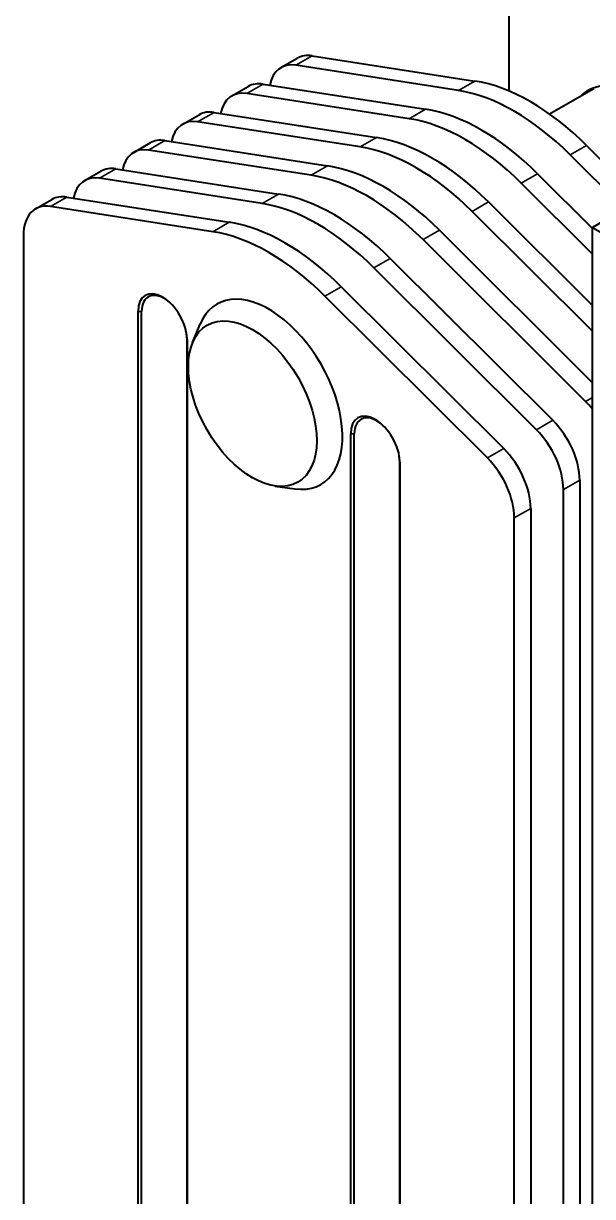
# Model space of a CAD drawing. Header units: millimetres. Extents: x 0 to 4205, y 0 to 2970.
# Drawn here: x 3613.7 to 3736.7, y 2414.6 to 2668.2 of the extents above; entities that cross this region are included whole.
import ezdxf

# ---------------------------------------------------------------- set-up
doc = ezdxf.new("R2010")
doc.units = ezdxf.units.MM
doc.header["$LTSCALE"] = 5
doc.layers.add('가시적인 것(ISO)', color=3, linetype='Continuous', lineweight=40)
doc.layers.add('가시적인 좁은 것(ISO)', color=3, linetype='Continuous', lineweight=35)

msp = doc.modelspace()

# ---------------------------------------------------------------- linework, layer by layer
at = {"layer": '가시적인 것(ISO)'}
for p, q in [((3718.6829, 2653.6028), (3718.6829, 2720.9539)), ((3676.1326, 2661.2172), (3711.2576, 2655.7712)), ((3669.3822, 2658.6696), (3672.9177, 2660.7056)), ((3707.722, 2653.7353), (3672.597, 2659.1812)), ((3658.7756, 2652.5616), (3662.3111, 2654.5976)), ((3665.526, 2655.1092), (3700.651, 2649.6633)), ((3727.4154, 2648.6606), (3736.9826, 2654.17)), ((3697.1154, 2647.6273), (3661.9904, 2653.0732)), ((3648.169, 2646.4537), (3651.7045, 2648.4897)), ((3654.9194, 2649.0013), (3690.0444, 2643.5554)), ((3686.5088, 2641.5194), (3651.3838, 2646.9653)), ((3637.5624, 2640.3458), (3641.0979, 2642.3817)), ((3675.9022, 2635.4114), (3640.7772, 2640.8574)), ((3644.3128, 2642.8934), (3679.4378, 2637.4474)), ((3735.4421, 2641.8443), (3747.1827, 2630.1427)), ((3743.6471, 2628.1067), (3731.9065, 2639.8083)), ((3626.9558, 2634.2378), (3630.4913, 2636.2738)), ((3633.7062, 2636.7854), (3668.8312, 2631.3395)), ((3724.8355, 2635.7364), (3736.7141, 2623.8971)), ((3665.2956, 2629.3035), (3630.1706, 2634.7494)), ((3736.7141, 2618.3374), (3721.2999, 2633.7004)), ((3623.0996, 2630.6775), (3658.2246, 2625.2316)), ((3616.3492, 2628.1299), (3619.8847, 2630.1659)), ((3654.689, 2623.1956), (3619.564, 2628.6415)), ((3714.2289, 2629.6284), (3736.7141, 2607.2178)), ((3745.1994, 2629.0006), (3736.7141, 2624.1142)), ((3736.7141, 2601.6581), (3710.6933, 2627.5925)), ((3703.6222, 2623.5205), (3736.7141, 2590.5385)), ((3736.7141, 2362.4992), (3736.7141, 2624.1142)), ((3736.7141, 2624.1142), (3878.1355, 2542.6751)), ((3613.7483, 2622.3876), (3613.7483, 2328.6289)), ((3735.2117, 2586.4762), (3700.0867, 2621.4845)), ((3724.6051, 2580.3682), (3689.4801, 2615.3766)), ((3693.0156, 2617.4126), (3728.1406, 2582.4042)), ((3682.409, 2611.3046), (3717.534, 2576.2963)), ((3713.9985, 2574.2603), (3678.8735, 2609.2687)), ((3638.497, 2316.5505), (3638.497, 2605.9622)), ((3639.2719, 2316.5115), (3639.2719, 2605.9232)), ((3650.2953, 2599.1986), (3651.9248, 2603.1767)), ((3649.0358, 2600.3005), (3649.0358, 2310.8888)), ((3649.1036, 2599.8543), (3649.1036, 2310.4426)), ((3684.4589, 2290.0828), (3684.4589, 2579.4945)), ((3685.2338, 2290.0438), (3685.2338, 2579.4555)), ((3694.9978, 2573.8328), (3694.9978, 2284.4211)), ((3695.0655, 2573.3866), (3695.0655, 2283.9749)), ((3668.1581, 2568.1793), (3672.4167, 2567.5919)), ((3730.4209, 2273.6575), (3730.4209, 2567.4161)), ((3733.9564, 2569.4521), (3733.9564, 2275.6935)), ((3723.3498, 2563.3442), (3723.3498, 2269.5855)), ((3719.8143, 2267.5496), (3719.8143, 2561.3082))]:
    msp.add_line(p, q, dxfattribs=at)
for centre, major_axis, start_param, end_param in [((3679.1556, 2649.8733), (-6.2379, 10.8323), 5.8487867, 6.28318531), ((3675.6201, 2647.8373), (-6.2379, 10.8323), 5.8487867, 6.86714547), ((3665.0135, 2641.7293), (-6.2379, 10.8323), 5.8487867, 6.86714547), ((3668.549, 2643.7653), (-6.2379, 10.8323), 5.8487867, 6.28318531), ((3719.8143, 2608.3596), (-24.9516, 43.3292), 5.150655, 5.8487867), ((3723.3498, 2610.3956), (24.9516, -43.3292), 2.00906235, 2.70719405), ((3746.9672, 2634.2153), (-11.2282, 19.4981), 4.55004092, 6.42472478), ((3748.0986, 2634.8668), (-11.2282, 19.4981), 0.05020729, 0.14153947), ((3657.9424, 2637.6574), (-6.2379, 10.8323), 5.8487867, 6.28318531), ((3712.7432, 2604.2877), (24.9516, -43.3292), 2.00906235, 2.70719405), ((3654.4069, 2635.6214), (-6.2379, 10.8323), 5.8487867, 6.86714547), ((3709.2077, 2602.2517), (-24.9516, 43.3292), 5.150655, 5.8487867), ((3702.1366, 2598.1798), (24.9516, -43.3292), 2.00906235, 2.70719405), ((3643.8003, 2629.5135), (-6.2379, 10.8323), 5.8487867, 6.86714547), ((3647.3358, 2631.5495), (-6.2379, 10.8323), 5.8487867, 6.28318531), ((3698.6011, 2596.1438), (-24.9516, 43.3292), 5.150655, 5.8487867), ((3636.7292, 2625.4415), (-6.2379, 10.8323), 5.8487867, 6.28318531), ((3691.53, 2592.0718), (24.9516, -43.3292), 2.00906235, 2.70719405), ((3633.1937, 2623.4055), (-6.2379, 10.8323), 5.8487867, 6.86714547), ((3687.9945, 2590.0358), (-24.9516, 43.3292), 5.150655, 5.8487867), ((3626.1226, 2619.3336), (-6.2379, 10.8323), 5.8487867, 6.28318531), ((3680.9234, 2585.9639), (24.9516, -43.3292), 2.00906235, 2.70719405), ((3622.5871, 2617.2976), (-6.2379, 10.8323), 5.8487867, 7.07051718), ((3677.3879, 2583.9279), (-24.9516, 43.3292), 5.150655, 5.8487867), ((3666.7813, 2577.82), (-24.9516, 43.3292), 5.150655, 5.8487867), ((3670.3168, 2579.8559), (24.9516, -43.3292), 2.00906235, 2.70719405), ((3666.7813, 2588.0393), (-11.2282, 19.4981), 2.72019421, 6.70458375), ((3643.8003, 2602.9083), (-3.7427, 6.4994), 3.92892453, 7.07051718), ((3644.1539, 2603.1119), (-3.4454, 5.983), 5.30470402, 7.07051718), ((3644.1539, 2603.1119), (3.4454, -5.983), 0.78733187, 0.97848129), ((3732.1887, 2578.614), (-6.2379, 10.8323), 4.96220935, 5.150655), ((3689.7622, 2576.4405), (-3.7427, 6.4994), 3.92892453, 7.07051718), ((3690.1158, 2576.6441), (-3.4454, 5.983), 5.30470402, 7.07051718), ((3725.1176, 2574.5421), (6.2379, -10.8323), 0.78733187, 2.00906235), ((3721.582, 2572.5061), (-6.2379, 10.8323), 3.92892453, 5.150655), ((3690.1158, 2576.6441), (3.4454, -5.983), 0.78733187, 0.97848129), ((3714.511, 2568.4341), (6.2379, -10.8323), 0.78733187, 2.00906235), ((3710.9754, 2566.3981), (-6.2379, 10.8323), 3.92892453, 5.150655)]:
    msp.add_ellipse(centre, major_axis=major_axis, ratio=0.57809312, start_param=start_param, end_param=end_param, dxfattribs=at)
msp.add_ellipse((3663.2457, 2586.0033), major_axis=(-9.7876, 16.9965), ratio=0.57809312, dxfattribs=at)
at = {"layer": '가시적인 좁은 것(ISO)'}
for p, q in [((3676.1326, 2661.2172), (3672.597, 2659.1812)), ((3665.526, 2655.1092), (3661.9904, 2653.0732)), ((3711.2576, 2655.7712), (3707.722, 2653.7353)), ((3654.9194, 2649.0013), (3651.3838, 2646.9653)), ((3700.651, 2649.6633), (3697.1154, 2647.6273)), ((3690.0444, 2643.5554), (3686.5088, 2641.5194)), ((3644.3128, 2642.8934), (3640.7772, 2640.8574)), ((3735.4421, 2641.8443), (3731.9065, 2639.8083)), ((3633.7062, 2636.7854), (3630.1706, 2634.7494)), ((3679.4378, 2637.4474), (3675.9022, 2635.4114)), ((3724.8355, 2635.7364), (3721.2999, 2633.7004)), ((3623.0996, 2630.6775), (3619.564, 2628.6415)), ((3668.8312, 2631.3395), (3665.2956, 2629.3035)), ((3714.2289, 2629.6284), (3710.6933, 2627.5925)), ((3658.2246, 2625.2316), (3654.689, 2623.1956)), ((3703.6222, 2623.5205), (3700.0867, 2621.4845)), ((3693.0156, 2617.4126), (3689.4801, 2615.3766)), ((3682.409, 2611.3046), (3678.8735, 2609.2687)), ((3638.497, 2605.9622), (3639.2719, 2605.9232)), ((3649.1036, 2599.8543), (3649.0358, 2600.3005)), ((3736.7141, 2587.3414), (3735.2117, 2586.4762)), ((3728.1406, 2582.4042), (3724.6051, 2580.3682)), ((3684.4589, 2579.4945), (3685.2338, 2579.4555)), ((3717.534, 2576.2963), (3713.9985, 2574.2603)), ((3695.0655, 2573.3866), (3694.9978, 2573.8328)), ((3733.9564, 2569.4521), (3730.4209, 2567.4161)), ((3723.3498, 2563.3442), (3719.8143, 2561.3082))]:
    msp.add_line(p, q, dxfattribs=at)

doc.saveas('drawing.dxf')
